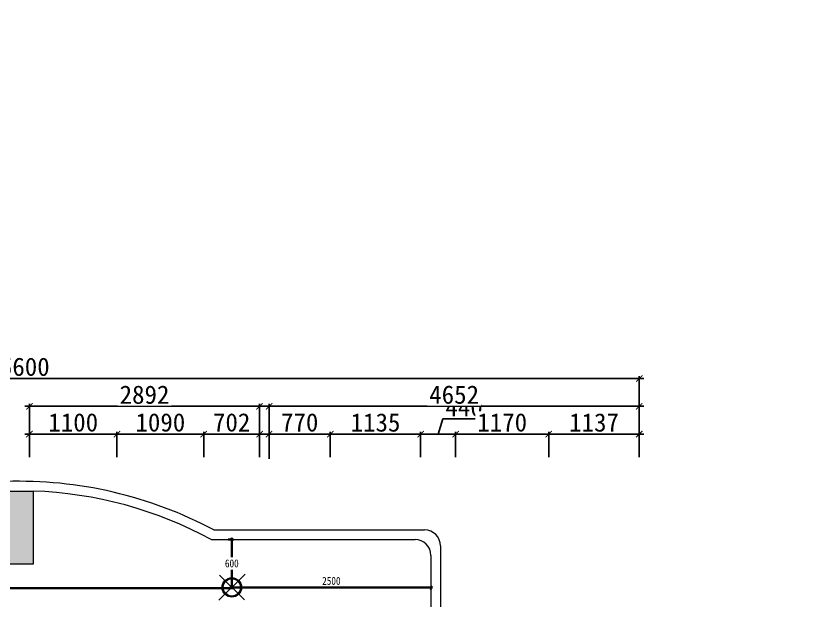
# Model space of a CAD drawing. Header units: millimetres. Extents: x -41640 to 3079702, y -5257903 to 68462.
# Drawn here: x 55610 to 65712, y 41739 to 49097 of the extents above; entities that cross this region are included whole.
import ezdxf

# ---------------------------------------------------------------- set-up
doc = ezdxf.new("R2010")
doc.units = ezdxf.units.MM
doc.header["$LTSCALE"] = 10
doc.linetypes.add('ACAD_ISO03W100', pattern=[30, 12, -18])
doc.linetypes.add('CONTINOUS', pattern=[0])
doc.layers.get('0').update_dxf_attribs({"color": 255})
doc.layers.get('Defpoints').update_dxf_attribs({"color": 255})
for name, color, linetype, lineweight in [('1灯位开关布线图', 1, 'Continuous', 30), ('1灯位开关布置图', 5, 'Continuous', 30), ('1灯具', 2, 'Continuous', 30), ('T-综合天花布置图', 50, 'Continuous', 13), ('浅线', 251, 'CONTINOUS', 0)]:
    doc.layers.add(name, color=color, linetype=linetype, lineweight=lineweight)
doc.styles.add('(图框)宋体', font='', dxfattribs={"width": 0.8})
doc.styles.get("Standard").update_dxf_attribs({"font": ''})
doc.styles.add('夏建东', font='', dxfattribs={"width": 0.85})
doc.styles.add('邓林', font='simhei.ttf')
doc.styles.get('(图框)宋体').set_extended_font_data('SimSun')
doc.styles.get('Standard').set_extended_font_data('SimSun')
doc.styles.get('夏建东').set_extended_font_data('SimSun')
doc.dimstyles.new('g', dxfattribs={"dimtxt": 100, "dimasz": 31, "dimexe": 21, "dimexo": 30, "dimgap": 31, "dimtad": 1, "dimtih": 1, "dimtoh": 1, "dimdec": 0, "dimrnd": 10, "dimdsep": 46, "dimtxsty": '夏建东', "dimblk": 'OBLIQUE', "dimcen": 2.5, "dimdle": 21, "dimclrd": 5, "dimclre": 5, "dimclrt": 5, "dimadec": 0, "dimazin": 0, "dimtfac": 1, "dimtdec": 0, "dimtmove": 2, "dimatfit": 3, "dimldrblk": 'DOT', "dimfxl": 300, "dimlwd": -1, "dimlwe": -1, "dimarcsym": 1})
doc.dimstyles.get("Standard").update_dxf_attribs({"dimtxt": 0.18, "dimasz": 0.18, "dimexe": 0.18, "dimexo": 0.0625, "dimgap": 0.09, "dimtad": 0, "dimtih": 1, "dimtoh": 1, "dimdec": 4, "dimzin": 0, "dimdsep": 46, "dimtxsty": 'Standard', "dimcen": 0.09, "dimadec": 0, "dimazin": 0, "dimtfac": 1, "dimtdec": 4, "dimtofl": 0, "dimtmove": 0, "dimatfit": 3, "dimfxl": 1, "dimtolj": 1, "dimtzin": 0, "dimarcsym": 0})

# ---------------------------------------------------------------- blocks, each defined once
blk = doc.blocks.new('_ArchTick')
at = {"color": 0, "linetype": 'ByBlock', "const_width": 0.15}
blk.add_lwpolyline([(-0.5, -0.5), (0.5, 0.5)], dxfattribs=at)
blk = doc.blocks.new('*D561')
at = {"color": 250, "lineweight": -2}
for p, q in [((-36286, 46276), (-36286, 45616)), ((-36159, 46246), (-36316, 46246)), ((-36136, 45646), (-36316, 45646))]:
    blk.add_line(p, q, dxfattribs=at)
at = {"layer": 'Defpoints', "color": 0, "lineweight": 30}
for p in [(-36129, 46246), (-36286, 45646), (3064961, 45646)]:
    blk.add_point(p, dxfattribs=at)
at = {"color": 250, "lineweight": -2, "xscale": 30, "yscale": 30, "zscale": 30}
for p, rotation in [((-36286, 46246), 90), ((-36286, 45646), 270)]:
    blk.add_blockref('_ArchTick', p, dxfattribs=dict(at, rotation=rotation))
at = {"color": 45, "insert": (-36381, 45946), "char_height": 150, "attachment_point": 5, "rotation": 90, "style": '(图框)宋体', "bg_fill": 3, "box_fill_scale": 1.1, "bg_fill_color": 256, "bg_fill_true_color": 13158600, "bg_fill_transparency": 5547808}
blk.add_mtext('600', dxfattribs=at)
blk = doc.blocks.new('_Dot')
at = {"color": 0, "linetype": 'ByBlock', "lineweight": -2}
blk.add_line((-0.5, 0), (-1, 0), dxfattribs=at)
at = {"color": 0, "linetype": 'ByBlock', "const_width": 0.5}
blk.add_lwpolyline([(-0.25, 0, 1), (0.25, 0, 1)], format="xyb", close=True, dxfattribs=at)
blk = doc.blocks.new('DOT')
at = {"color": 0, "linetype": 'ByBlock'}
blk.add_line((-0.35, 0), (-1, 0), dxfattribs=at)
at = {"color": 0, "linetype": 'ByBlock', "const_width": 0.35}
blk.add_lwpolyline([(-0.175, 0, 1), (0.175, 0, 1)], format="xyb", close=True, dxfattribs=at)
blk = doc.blocks.new('*D564')
at = {"color": 250, "lineweight": -2}
for p, q in [((-28380, 49097), (-28380, 47127)), ((-28231, 49067), (-28410, 49067)), ((-28230, 47157), (-28410, 47157))]:
    blk.add_line(p, q, dxfattribs=at)
at = {"layer": 'Defpoints', "color": 0, "lineweight": 30}
for p in [(-28201, 49067), (-28380, 47157), (3072889, 47157)]:
    blk.add_point(p, dxfattribs=at)
at = {"color": 250, "lineweight": -2, "xscale": 30, "yscale": 30, "zscale": 30}
for p, rotation in [((-28380, 49067), 90), ((-28380, 47157), 270)]:
    blk.add_blockref('_ArchTick', p, dxfattribs=dict(at, rotation=rotation))
at = {"color": 45, "insert": (-28475, 48112), "char_height": 150, "attachment_point": 5, "rotation": 90, "style": '(图框)宋体', "bg_fill": 3, "box_fill_scale": 1.1, "bg_fill_color": 256, "bg_fill_true_color": 13158600, "bg_fill_transparency": 5547292}
blk.add_mtext('1910', dxfattribs=at)
blk = doc.blocks.new('*D565')
at = {"color": 250, "lineweight": -2}
for p, q in [((-29982, 49097), (-29982, 47127)), ((-30132, 49067), (-29952, 49067)), ((-29832, 47157), (-30012, 47157))]:
    blk.add_line(p, q, dxfattribs=at)
at = {"layer": 'Defpoints', "color": 0, "lineweight": 30}
for p in [(-30241, 49067), (-29982, 47157), (3070849, 47157)]:
    blk.add_point(p, dxfattribs=at)
at = {"color": 250, "lineweight": -2, "xscale": 30, "yscale": 30, "zscale": 30}
for p, rotation in [((-29982, 49067), 90), ((-29982, 47157), 270)]:
    blk.add_blockref('_ArchTick', p, dxfattribs=dict(at, rotation=rotation))
at = {"color": 45, "insert": (-30077, 48112), "char_height": 150, "attachment_point": 5, "rotation": 90, "style": '(图框)宋体', "bg_fill": 3, "box_fill_scale": 1.1, "bg_fill_color": 256, "bg_fill_true_color": 13158600, "bg_fill_transparency": 15090400}
blk.add_mtext('1910', dxfattribs=at)
blk = doc.blocks.new('*D571')
at = {"color": 250, "lineweight": -2}
for p, q in [((-25860, 45177), (-25860, 47487)), ((-25710, 47457), (-25890, 47457)), ((-25710, 45207), (-25890, 45207))]:
    blk.add_line(p, q, dxfattribs=at)
at = {"layer": 'Defpoints', "color": 0, "lineweight": 30}
for p in [(-25860, 47457), (3075619, 47457), (-25471, 45207)]:
    blk.add_point(p, dxfattribs=at)
at = {"color": 250, "lineweight": -2, "xscale": 30, "yscale": 30, "zscale": 30}
for p, rotation in [((-25860, 47457), 90), ((-25860, 45207), 270)]:
    blk.add_blockref('_ArchTick', p, dxfattribs=dict(at, rotation=rotation))
at = {"color": 45, "insert": (-25955, 46332), "char_height": 150, "attachment_point": 5, "rotation": 90, "style": '(图框)宋体', "bg_fill": 3, "box_fill_scale": 1.1, "bg_fill_color": 256, "bg_fill_true_color": 13158600, "bg_fill_transparency": 15130364}
blk.add_mtext('2250', dxfattribs=at)
blk = doc.blocks.new('*D572')
at = {"color": 250, "lineweight": -2}
for p, q in [((-25710, 48957), (-25890, 48957)), ((-25860, 47427), (-25860, 48987)), ((-25710, 47457), (-25890, 47457))]:
    blk.add_line(p, q, dxfattribs=at)
at = {"layer": 'Defpoints', "color": 0, "lineweight": 30}
for p in [(-25860, 48957), (-25671, 48957), (3075419, 47457)]:
    blk.add_point(p, dxfattribs=at)
at = {"color": 250, "lineweight": -2, "xscale": 30, "yscale": 30, "zscale": 30}
for p, rotation in [((-25860, 48957), 90), ((-25860, 47457), 270)]:
    blk.add_blockref('_ArchTick', p, dxfattribs=dict(at, rotation=rotation))
at = {"color": 45, "insert": (-25955, 48207), "char_height": 150, "attachment_point": 5, "rotation": 90, "style": '(图框)宋体', "bg_fill": 3, "box_fill_scale": 1.1, "bg_fill_color": 256, "bg_fill_true_color": 13158600, "bg_fill_transparency": 15126992}
blk.add_mtext('1500', dxfattribs=at)
blk = doc.blocks.new('*D767')
at = {"layer": 'Defpoints', "color": 0, "lineweight": 30, "ltscale": 0.5}
for p in [(56878, 43838), (55778, 43488), (56878, 43488)]:
    blk.add_point(p, dxfattribs=at)
at = {"layer": '浅线', "color": 8, "lineweight": -2, "ltscale": 0.5}
for p, q in [((55778, 43548), (55778, 43868)), ((56878, 43548), (56878, 43868)), ((55718, 43838), (56938, 43838))]:
    blk.add_line(p, q, dxfattribs=at)
at = {"layer": '浅线', "color": 8, "lineweight": -2, "ltscale": 0.5, "xscale": 80, "yscale": 80, "zscale": 80, "rotation": 180}
blk.add_blockref('_ArchTick', (55778, 43838), dxfattribs=at)
at = {"layer": '浅线', "color": 8, "lineweight": -2, "ltscale": 0.5, "xscale": 80, "yscale": 80, "zscale": 80}
blk.add_blockref('_ArchTick', (56878, 43838), dxfattribs=at)
at = {"layer": '浅线', "color": 45, "ltscale": 0.5, "insert": (56328, 43984), "char_height": 230, "attachment_point": 5, "style": '邓林', "bg_fill": 3, "box_fill_scale": 1.1, "bg_fill_color": 256, "bg_fill_true_color": 13158600, "bg_fill_transparency": 15659748}
blk.add_mtext('1100', dxfattribs=at)
blk = doc.blocks.new('*D768')
at = {"layer": 'Defpoints', "color": 0, "lineweight": 30, "ltscale": 0.5}
for p in [(57968, 43838), (56878, 43488), (57968, 43488)]:
    blk.add_point(p, dxfattribs=at)
at = {"layer": '浅线', "color": 8, "lineweight": -2, "ltscale": 0.5}
for p, q in [((56878, 43548), (56878, 43868)), ((57968, 43548), (57968, 43868)), ((56818, 43838), (58028, 43838))]:
    blk.add_line(p, q, dxfattribs=at)
at = {"layer": '浅线', "color": 8, "lineweight": -2, "ltscale": 0.5, "xscale": 80, "yscale": 80, "zscale": 80, "rotation": 180}
blk.add_blockref('_ArchTick', (56878, 43838), dxfattribs=at)
at = {"layer": '浅线', "color": 8, "lineweight": -2, "ltscale": 0.5, "xscale": 80, "yscale": 80, "zscale": 80}
blk.add_blockref('_ArchTick', (57968, 43838), dxfattribs=at)
at = {"layer": '浅线', "color": 45, "ltscale": 0.5, "insert": (57423, 43984), "char_height": 230, "attachment_point": 5, "style": '邓林', "bg_fill": 3, "box_fill_scale": 1.1, "bg_fill_color": 256, "bg_fill_true_color": 13158600, "bg_fill_transparency": 15659748}
blk.add_mtext('1090', dxfattribs=at)
blk = doc.blocks.new('*D769')
at = {"layer": 'Defpoints', "color": 0, "lineweight": 30, "ltscale": 0.5}
for p in [(58670, 43838), (57968, 43488), (58670, 43488)]:
    blk.add_point(p, dxfattribs=at)
at = {"layer": '浅线', "color": 8, "lineweight": -2, "ltscale": 0.5}
for p, q in [((57968, 43548), (57968, 43868)), ((58670, 43548), (58670, 43868)), ((57908, 43838), (58730, 43838))]:
    blk.add_line(p, q, dxfattribs=at)
at = {"layer": '浅线', "color": 8, "lineweight": -2, "ltscale": 0.5, "xscale": 80, "yscale": 80, "zscale": 80, "rotation": 180}
blk.add_blockref('_ArchTick', (57968, 43838), dxfattribs=at)
at = {"layer": '浅线', "color": 8, "lineweight": -2, "ltscale": 0.5, "xscale": 80, "yscale": 80, "zscale": 80}
blk.add_blockref('_ArchTick', (58670, 43838), dxfattribs=at)
at = {"layer": '浅线', "color": 45, "ltscale": 0.5, "insert": (58319, 43984), "char_height": 230, "attachment_point": 5, "style": '邓林', "bg_fill": 3, "box_fill_scale": 1.1, "bg_fill_color": 256, "bg_fill_true_color": 13158600, "bg_fill_transparency": 15659748}
blk.add_mtext('702', dxfattribs=at)
blk = doc.blocks.new('*D770')
at = {"layer": 'Defpoints', "color": 0, "lineweight": 30, "ltscale": 0.5}
for p in [(59559, 43838), (58789, 43469), (59559, 43488)]:
    blk.add_point(p, dxfattribs=at)
at = {"layer": '浅线', "color": 8, "lineweight": -2, "ltscale": 0.5}
for p, q in [((58789, 43529), (58789, 43868)), ((59559, 43548), (59559, 43868)), ((58729, 43838), (59619, 43838))]:
    blk.add_line(p, q, dxfattribs=at)
at = {"layer": '浅线', "color": 8, "lineweight": -2, "ltscale": 0.5, "xscale": 80, "yscale": 80, "zscale": 80, "rotation": 180}
blk.add_blockref('_ArchTick', (58789, 43838), dxfattribs=at)
at = {"layer": '浅线', "color": 8, "lineweight": -2, "ltscale": 0.5, "xscale": 80, "yscale": 80, "zscale": 80}
blk.add_blockref('_ArchTick', (59559, 43838), dxfattribs=at)
at = {"layer": '浅线', "color": 45, "ltscale": 0.5, "insert": (59174, 43984), "char_height": 230, "attachment_point": 5, "style": '邓林', "bg_fill": 3, "box_fill_scale": 1.1, "bg_fill_color": 256, "bg_fill_true_color": 13158600, "bg_fill_transparency": 8871840}
blk.add_mtext('770', dxfattribs=at)
blk = doc.blocks.new('*D771')
at = {"layer": 'Defpoints', "color": 0, "lineweight": 30, "ltscale": 0.5}
for p in [(60694, 43838), (59559, 43488), (60694, 43488)]:
    blk.add_point(p, dxfattribs=at)
at = {"layer": '浅线', "color": 8, "lineweight": -2, "ltscale": 0.5}
for p, q in [((59559, 43548), (59559, 43868)), ((60694, 43548), (60694, 43868)), ((59499, 43838), (60754, 43838))]:
    blk.add_line(p, q, dxfattribs=at)
at = {"layer": '浅线', "color": 8, "lineweight": -2, "ltscale": 0.5, "xscale": 80, "yscale": 80, "zscale": 80, "rotation": 180}
blk.add_blockref('_ArchTick', (59559, 43838), dxfattribs=at)
at = {"layer": '浅线', "color": 8, "lineweight": -2, "ltscale": 0.5, "xscale": 80, "yscale": 80, "zscale": 80}
blk.add_blockref('_ArchTick', (60694, 43838), dxfattribs=at)
at = {"layer": '浅线', "color": 45, "ltscale": 0.5, "insert": (60127, 43983), "char_height": 230, "attachment_point": 5, "style": '邓林', "bg_fill": 3, "box_fill_scale": 1.1, "bg_fill_color": 256, "bg_fill_true_color": 13158600, "bg_fill_transparency": 15659748}
blk.add_mtext('1135', dxfattribs=at)
blk = doc.blocks.new('*D772')
at = {"layer": 'Defpoints', "color": 0, "lineweight": 30, "ltscale": 0.5}
for p in [(61134, 43838), (60694, 43488), (61134, 43488)]:
    blk.add_point(p, dxfattribs=at)
at = {"layer": '浅线', "color": 8, "lineweight": -2, "ltscale": 0.5}
for p, q in [((60914, 43838), (60972, 44029)), ((60972, 44029), (61509, 44029)), ((60694, 43548), (60694, 43868)), ((61134, 43548), (61134, 43868)), ((60634, 43838), (61194, 43838))]:
    blk.add_line(p, q, dxfattribs=at)
at = {"layer": '浅线', "color": 8, "lineweight": -2, "ltscale": 0.5, "xscale": 80, "yscale": 80, "zscale": 80, "rotation": 180}
blk.add_blockref('_ArchTick', (60694, 43838), dxfattribs=at)
at = {"layer": '浅线', "color": 8, "lineweight": -2, "ltscale": 0.5, "xscale": 80, "yscale": 80, "zscale": 80}
blk.add_blockref('_ArchTick', (61134, 43838), dxfattribs=at)
at = {"layer": '浅线', "color": 45, "ltscale": 0.5, "insert": (61240, 44175), "char_height": 230, "attachment_point": 5, "style": '邓林', "bg_fill": 3, "box_fill_scale": 1.1, "bg_fill_color": 256, "bg_fill_true_color": 13158600, "bg_fill_transparency": 15659232}
blk.add_mtext('440', dxfattribs=at)
blk = doc.blocks.new('*D773')
at = {"layer": 'Defpoints', "color": 0, "lineweight": 30, "ltscale": 0.5}
for p in [(62304, 43838), (61134, 43488), (62304, 43488)]:
    blk.add_point(p, dxfattribs=at)
at = {"layer": '浅线', "color": 8, "lineweight": -2, "ltscale": 0.5}
for p, q in [((61134, 43548), (61134, 43868)), ((62304, 43548), (62304, 43868)), ((61074, 43838), (62364, 43838))]:
    blk.add_line(p, q, dxfattribs=at)
at = {"layer": '浅线', "color": 8, "lineweight": -2, "ltscale": 0.5, "xscale": 80, "yscale": 80, "zscale": 80, "rotation": 180}
blk.add_blockref('_ArchTick', (61134, 43838), dxfattribs=at)
at = {"layer": '浅线', "color": 8, "lineweight": -2, "ltscale": 0.5, "xscale": 80, "yscale": 80, "zscale": 80}
blk.add_blockref('_ArchTick', (62304, 43838), dxfattribs=at)
at = {"layer": '浅线', "color": 45, "ltscale": 0.5, "insert": (61719, 43984), "char_height": 230, "attachment_point": 5, "style": '邓林', "bg_fill": 3, "box_fill_scale": 1.1, "bg_fill_color": 256, "bg_fill_true_color": 13158600, "bg_fill_transparency": 8818812}
blk.add_mtext('1170', dxfattribs=at)
blk = doc.blocks.new('*D774')
at = {"layer": 'Defpoints', "color": 0, "lineweight": 30, "ltscale": 0.5}
for p in [(63441, 43838), (62304, 43488), (63441, 43488)]:
    blk.add_point(p, dxfattribs=at)
at = {"layer": '浅线', "color": 8, "lineweight": -2, "ltscale": 0.5}
for p, q in [((62304, 43548), (62304, 43868)), ((63441, 43548), (63441, 43868)), ((62244, 43838), (63501, 43838))]:
    blk.add_line(p, q, dxfattribs=at)
at = {"layer": '浅线', "color": 8, "lineweight": -2, "ltscale": 0.5, "xscale": 80, "yscale": 80, "zscale": 80, "rotation": 180}
blk.add_blockref('_ArchTick', (62304, 43838), dxfattribs=at)
at = {"layer": '浅线', "color": 8, "lineweight": -2, "ltscale": 0.5, "xscale": 80, "yscale": 80, "zscale": 80}
blk.add_blockref('_ArchTick', (63441, 43838), dxfattribs=at)
at = {"layer": '浅线', "color": 45, "ltscale": 0.5, "insert": (62873, 43983), "char_height": 230, "attachment_point": 5, "style": '邓林', "bg_fill": 3, "box_fill_scale": 1.1, "bg_fill_color": 256, "bg_fill_true_color": 13158600, "bg_fill_transparency": 8819184}
blk.add_mtext('1137', dxfattribs=at)
blk = doc.blocks.new('*D775')
at = {"layer": 'Defpoints', "color": 0, "lineweight": 30, "ltscale": 0.5}
for p in [(58670, 44188), (55778, 43488), (58670, 43488)]:
    blk.add_point(p, dxfattribs=at)
at = {"layer": '浅线', "color": 8, "lineweight": -2, "ltscale": 0.5}
for p, q in [((55718, 44188), (58730, 44188)), ((55778, 43548), (55778, 44218)), ((58670, 43548), (58670, 44218))]:
    blk.add_line(p, q, dxfattribs=at)
at = {"layer": '浅线', "color": 8, "lineweight": -2, "ltscale": 0.5, "xscale": 80, "yscale": 80, "zscale": 80, "rotation": 180}
blk.add_blockref('_ArchTick', (55778, 44188), dxfattribs=at)
at = {"layer": '浅线', "color": 8, "lineweight": -2, "ltscale": 0.5, "xscale": 80, "yscale": 80, "zscale": 80}
blk.add_blockref('_ArchTick', (58670, 44188), dxfattribs=at)
at = {"layer": '浅线', "color": 45, "ltscale": 0.5, "insert": (57224, 44333), "char_height": 230, "attachment_point": 5, "style": '邓林', "bg_fill": 3, "box_fill_scale": 1.1, "bg_fill_color": 256, "bg_fill_true_color": 13158600, "bg_fill_transparency": 8822400}
blk.add_mtext('2892', dxfattribs=at)
blk = doc.blocks.new('*D776')
at = {"layer": 'Defpoints', "color": 0, "lineweight": 30, "ltscale": 0.5}
for p in [(63441, 44188), (58789, 43469), (63441, 43488)]:
    blk.add_point(p, dxfattribs=at)
at = {"layer": '浅线', "color": 8, "lineweight": -2, "ltscale": 0.5}
for p, q in [((58729, 44188), (63501, 44188)), ((58789, 43529), (58789, 44218)), ((63441, 43548), (63441, 44218))]:
    blk.add_line(p, q, dxfattribs=at)
at = {"layer": '浅线', "color": 8, "lineweight": -2, "ltscale": 0.5, "xscale": 80, "yscale": 80, "zscale": 80, "rotation": 180}
blk.add_blockref('_ArchTick', (58789, 44188), dxfattribs=at)
at = {"layer": '浅线', "color": 8, "lineweight": -2, "ltscale": 0.5, "xscale": 80, "yscale": 80, "zscale": 80}
blk.add_blockref('_ArchTick', (63441, 44188), dxfattribs=at)
at = {"layer": '浅线', "color": 45, "ltscale": 0.5, "insert": (61115, 44333), "char_height": 230, "attachment_point": 5, "style": '邓林', "bg_fill": 3, "box_fill_scale": 1.1, "bg_fill_color": 256, "bg_fill_true_color": 13158600, "bg_fill_transparency": 8842176}
blk.add_mtext('4652', dxfattribs=at)
blk = doc.blocks.new('*D777')
at = {"layer": 'Defpoints', "color": 0, "lineweight": 30, "ltscale": 0.5}
for p in [(47841, 44538), (47841, 43488), (63441, 43488)]:
    blk.add_point(p, dxfattribs=at)
at = {"layer": '浅线', "color": 8, "lineweight": -2, "ltscale": 0.5}
for p, q in [((47841, 43548), (47841, 44568)), ((63441, 43548), (63441, 44568)), ((63501, 44538), (47781, 44538))]:
    blk.add_line(p, q, dxfattribs=at)
at = {"layer": '浅线', "color": 8, "lineweight": -2, "ltscale": 0.5, "xscale": 80, "yscale": 80, "zscale": 80, "rotation": 180}
blk.add_blockref('_ArchTick', (47841, 44538), dxfattribs=at)
at = {"layer": '浅线', "color": 8, "lineweight": -2, "ltscale": 0.5, "xscale": 80, "yscale": 80, "zscale": 80}
blk.add_blockref('_ArchTick', (63441, 44538), dxfattribs=at)
at = {"layer": '浅线', "color": 45, "ltscale": 0.5, "insert": (55641, 44684), "char_height": 230, "attachment_point": 5, "style": '邓林', "bg_fill": 3, "box_fill_scale": 1.1, "bg_fill_color": 256, "bg_fill_true_color": 13158600, "bg_fill_transparency": 15659232}
blk.add_mtext('15600', dxfattribs=at)
blk = doc.blocks.new('_Oblique')
at = {"color": 0, "linetype": 'ByBlock', "lineweight": -2}
blk.add_line((-0.5, -0.5), (0.5, 0.5), dxfattribs=at)
blk = doc.blocks.new('*D839')
at = {"layer": '1灯位开关布置图', "color": 5, "ltscale": 0.1}
for p, q in [((58321, 41940), (58321, 41931)), ((58300, 41910), (60844, 41910)), ((60823, 41882), (60823, 41889))]:
    blk.add_line(p, q, dxfattribs=at)
at = {"layer": 'Defpoints', "color": 0, "lineweight": 30, "ltscale": 0.1}
for p in [(58321, 41910), (60823, 41912), (60823, 41910)]:
    blk.add_point(p, dxfattribs=at)
at = {"layer": '1灯位开关布置图', "color": 5, "ltscale": 0.1, "xscale": 31, "yscale": 31, "zscale": 31, "rotation": 180}
blk.add_blockref('_Oblique', (58321, 41910), dxfattribs=at)
at = {"layer": '1灯位开关布置图', "color": 5, "ltscale": 0.1, "xscale": 31, "yscale": 31, "zscale": 31}
blk.add_blockref('_Oblique', (60823, 41910), dxfattribs=at)
at = {"layer": '1灯位开关布置图', "color": 5, "lineweight": 0, "ltscale": 0.1, "insert": (59572, 41991), "char_height": 100, "attachment_point": 5, "style": '夏建东'}
blk.add_mtext('2500', dxfattribs=at)
blk = doc.blocks.new('b-吸顶灯')
at = {"layer": 'T-综合天花布置图', "lineweight": 15}
for p, q in [((170167.9, 32357.6, 0), (169904.7, 32095.1, 0)), ((169910.8, 32348.3, 0), (170161.7, 32097.5, 0))]:
    blk.add_line(p, q, dxfattribs=at)
for radius in [97.9, 86.9]:
    blk.add_circle((170034.7, 32224.4, 0), radius, dxfattribs=at)
blk = doc.blocks.new('*D850')
at = {"layer": '1灯位开关布置图', "color": 5, "ltscale": 0.1}
for p, q in [((58321, 42533), (58321, 42292)), ((58277, 42512), (58342, 42512)), ((58321, 41889), (58321, 42130)), ((58351, 41910), (58342, 41910))]:
    blk.add_line(p, q, dxfattribs=at)
at = {"layer": 'Defpoints', "color": 0, "lineweight": 30, "ltscale": 0.1}
for p in [(58247, 42512), (58321, 42512), (58321, 41910)]:
    blk.add_point(p, dxfattribs=at)
at = {"layer": '1灯位开关布置图', "color": 5, "ltscale": 0.1, "xscale": 31, "yscale": 31, "zscale": 31}
for p, rotation in [((58321, 42512), 90), ((58321, 41910), 270)]:
    blk.add_blockref('_Oblique', p, dxfattribs=dict(at, rotation=rotation))
at = {"layer": '1灯位开关布置图', "color": 5, "lineweight": 0, "ltscale": 0.1, "insert": (58321, 42211), "char_height": 100, "attachment_point": 5, "style": '夏建东'}
blk.add_mtext('600', dxfattribs=at)

msp = doc.modelspace()

# ---------------------------------------------------------------- hatches: boundary and pattern name
at = {"layer": '浅线', "ltscale": 0.5}
h = msp.add_hatch(color=256, dxfattribs=at)
h.dxf.hatch_style = 1
h.paths.add_polyline_path([(55483.4, 43122), (55823.4, 43122), (55823.4, 42202), (55483.4, 42202)])
h.paths.add_polyline_path([(55483.4, 41412), (55823.4, 41412), (55823.4, 41312), (55483.4, 41312)])

# ---------------------------------------------------------------- linework, layer by layer
at = {"layer": '1灯位开关布线图', "linetype": 'Continuous', "lineweight": 30}
msp.add_lwpolyline([(52936.3, 41902), (58321.8, 41902)], dxfattribs=at)
at = {"layer": '浅线', "ltscale": 0.5}
for p, q in [((55483.4, 43122), (55823.4, 43122)), ((58093.6, 42632), (60743.4, 42632)), ((58063.4, 42512), (60623.4, 42512)), ((60943.4, 42432), (60943.4, 41312)), ((60823.4, 42312), (60823.4, 41312))]:
    msp.add_line(p, q, dxfattribs=at)
msp.add_lwpolyline([(55483.4, 43122), (55823.4, 43122), (55823.4, 42202), (55483.4, 42202)], close=True, dxfattribs=at)
for centre, radius, start, end in [((55647.8, 38055.8), 5188.9, 61.87646, 91.82673), ((55644.8, 38048.3), 5076.8, 61.5493, 87.98376), ((60743.4, 42432), 200, 0, 90), ((60623.4, 42312), 200, 0, 90)]:
    msp.add_arc(centre, radius, start, end, dxfattribs=at)

# ---------------------------------------------------------------- block references
at = {"layer": '1灯具', "linetype": 'ACAD_ISO03W100', "lineweight": 9, "xscale": 1.247582085197791, "yscale": 1.247582085197791, "zscale": 1.247582085190521}
msp.add_blockref('b-吸顶灯', (-153810.9, 1707.1, 0), dxfattribs=at)

# ---------------------------------------------------------------- dimensions: what is measured, and where the dimension line sits
at = {"color": 250}
for base, p1, p2, picture, middle in [((-28380.4, 47157), (-28201.1, 49067), (3072889, 47157), '*D564', (-28475.4, 48112)), ((-36286.1, 45646.5), (-36128.7, 46246.5), (3064961.4, 45646.5), '*D561', (-36381.1, 45946.5))]:
    dim = msp.add_linear_dim(base=base, p1=p1, p2=p2, angle=90, dimstyle='Standard', override={"dimtxt": 150, "dimasz": 30, "dimexe": 30, "dimexo": 30, "dimgap": 20, "dimtad": 1, "dimtih": 0, "dimtoh": 0, "dimdec": 0, "dimzin": 8, "dimdsep": 44, "dimtxsty": '(图框)宋体', "dimblk": 'ArchTick', "dimcen": 0.6, "dimdle": 30, "dimclrd": 250, "dimclre": 250, "dimclrt": 45, "dimtdec": 0, "dimtofl": 1, "dimtmove": 1, "dimldrblk": 'DOT', "dimfxl": 150, "dimfxlon": 1, "dimtfill": 1, "dimtolj": 0, "dimtzin": 8, "dimarcsym": 1}, dxfattribs=at)
    dim.commit()
    dim.dimension.update_dxf_attribs({"geometry": picture, "text_midpoint": middle})
at = {"layer": '1灯位开关布置图', "lineweight": 0, "ltscale": 0.1}
dim = msp.add_linear_dim(base=(58321.2, 42512), p1=(58321.2, 41909.8), p2=(58247.2, 42512), angle=90, dimstyle='g', dxfattribs=at)
dim.commit()
dim.dimension.update_dxf_attribs({"geometry": '*D850', "text_midpoint": (58321.2, 42210.9)})
dim = msp.add_linear_dim(base=(60823.4, 41909.8), p1=(58321.2, 41909.8), p2=(60823.4, 41912), dimstyle='g', dxfattribs=at)
dim.commit()
dim.dimension.update_dxf_attribs({"geometry": '*D839', "text_midpoint": (59572.3, 41990.8)})
at = {"layer": '浅线', "ltscale": 0.5}
dim = msp.add_linear_dim(base=(56878.4, 43837.8), p1=(55778.4, 43487.8), p2=(56878.4, 43487.8), dimstyle='Standard', override={"dimtxt": 230, "dimasz": 80, "dimexe": 30, "dimexo": 60, "dimgap": 30, "dimtad": 1, "dimtih": 0, "dimtoh": 0, "dimdec": 0, "dimzin": 8, "dimdsep": 44, "dimtxsty": '邓林', "dimblk": 'ArchTick', "dimcen": 2.5, "dimdle": 60, "dimclrd": 8, "dimclre": 8, "dimclrt": 45, "dimtdec": 0, "dimtofl": 1, "dimtmove": 1, "dimldrblk": 'Dot', "dimfxl": 5, "dimtfill": 1, "dimtolj": 0, "dimtzin": 8}, dxfattribs=at)
dim.commit()
dim.dimension.update_dxf_attribs({"geometry": '*D767', "text_midpoint": (56328.4, 43984.1)})

# ---------------------------------------------------------------- next in the draw order: dimensions: what is measured, and where the dimension line sits
at = {"color": 250}
dim = msp.add_linear_dim(base=(-29982.3, 47157), p1=(-30241.1, 49067), p2=(3070849, 47157), angle=90, dimstyle='Standard', override={"dimtxt": 150, "dimasz": 30, "dimexe": 30, "dimexo": 30, "dimgap": 20, "dimtad": 1, "dimtih": 0, "dimtoh": 0, "dimdec": 0, "dimzin": 8, "dimdsep": 44, "dimtxsty": '(图框)宋体', "dimblk": 'ArchTick', "dimcen": 0.6, "dimdle": 30, "dimclrd": 250, "dimclre": 250, "dimclrt": 45, "dimtdec": 0, "dimtofl": 1, "dimtmove": 1, "dimldrblk": 'DOT', "dimfxl": 150, "dimfxlon": 1, "dimtfill": 1, "dimtolj": 0, "dimtzin": 8, "dimarcsym": 1}, dxfattribs=at)
dim.commit()
dim.dimension.update_dxf_attribs({"geometry": '*D565', "text_midpoint": (-30077.3, 48112)})
at = {"layer": '浅线', "ltscale": 0.5}
dim = msp.add_linear_dim(base=(57968.4, 43837.8), p1=(56878.4, 43487.8), p2=(57968.4, 43487.8), dimstyle='Standard', override={"dimtxt": 230, "dimasz": 80, "dimexe": 30, "dimexo": 60, "dimgap": 30, "dimtad": 1, "dimtih": 0, "dimtoh": 0, "dimdec": 0, "dimzin": 8, "dimdsep": 44, "dimtxsty": '邓林', "dimblk": 'ArchTick', "dimcen": 2.5, "dimdle": 60, "dimclrd": 8, "dimclre": 8, "dimclrt": 45, "dimtdec": 0, "dimtofl": 1, "dimtmove": 1, "dimldrblk": 'Dot', "dimfxl": 5, "dimtfill": 1, "dimtolj": 0, "dimtzin": 8}, dxfattribs=at)
dim.commit()
dim.dimension.update_dxf_attribs({"geometry": '*D768', "text_midpoint": (57423.4, 43984.1)})

# ---------------------------------------------------------------- next in the draw order: dimensions: what is measured, and where the dimension line sits
at = {"color": 250}
dim = msp.add_linear_dim(base=(-25860, 47457), p1=(-25471.3, 45207), p2=(3075618.7, 47457), angle=90, dimstyle='Standard', override={"dimtxt": 150, "dimasz": 30, "dimexe": 30, "dimexo": 30, "dimgap": 20, "dimtad": 1, "dimtih": 0, "dimtoh": 0, "dimdec": 0, "dimzin": 8, "dimdsep": 44, "dimtxsty": '(图框)宋体', "dimblk": 'ArchTick', "dimcen": 0.6, "dimdle": 30, "dimclrd": 250, "dimclre": 250, "dimclrt": 45, "dimtdec": 0, "dimtofl": 1, "dimtmove": 1, "dimldrblk": 'DOT', "dimfxl": 150, "dimfxlon": 1, "dimtfill": 1, "dimtolj": 0, "dimtzin": 8, "dimarcsym": 1}, dxfattribs=at)
dim.commit()
dim.dimension.update_dxf_attribs({"geometry": '*D571', "text_midpoint": (-25955, 46332)})
at = {"layer": '浅线', "ltscale": 0.5}
dim = msp.add_linear_dim(base=(58670.4, 43837.8), p1=(57968.4, 43487.8), p2=(58670.4, 43487.8), dimstyle='Standard', override={"dimtxt": 230, "dimasz": 80, "dimexe": 30, "dimexo": 60, "dimgap": 30, "dimtad": 1, "dimtih": 0, "dimtoh": 0, "dimdec": 0, "dimzin": 8, "dimdsep": 44, "dimtxsty": '邓林', "dimblk": 'ArchTick', "dimcen": 2.5, "dimdle": 60, "dimclrd": 8, "dimclre": 8, "dimclrt": 45, "dimtdec": 0, "dimtofl": 1, "dimtmove": 1, "dimldrblk": 'Dot', "dimfxl": 5, "dimtfill": 1, "dimtolj": 0, "dimtzin": 8}, dxfattribs=at)
dim.commit()
dim.dimension.update_dxf_attribs({"geometry": '*D769', "text_midpoint": (58319.4, 43984.1)})

# ---------------------------------------------------------------- next in the draw order: dimensions: what is measured, and where the dimension line sits
at = {"color": 250}
dim = msp.add_linear_dim(base=(-25860, 48957), p1=(3075418.7, 47457), p2=(-25671.3, 48957), angle=90, dimstyle='Standard', override={"dimtxt": 150, "dimasz": 30, "dimexe": 30, "dimexo": 30, "dimgap": 20, "dimtad": 1, "dimtih": 0, "dimtoh": 0, "dimdec": 0, "dimzin": 8, "dimdsep": 44, "dimtxsty": '(图框)宋体', "dimblk": 'ArchTick', "dimcen": 0.6, "dimdle": 30, "dimclrd": 250, "dimclre": 250, "dimclrt": 45, "dimtdec": 0, "dimtofl": 1, "dimtmove": 1, "dimldrblk": 'DOT', "dimfxl": 150, "dimfxlon": 1, "dimtfill": 1, "dimtolj": 0, "dimtzin": 8, "dimarcsym": 1}, dxfattribs=at)
dim.commit()
dim.dimension.update_dxf_attribs({"geometry": '*D572', "text_midpoint": (-25955, 48207)})
at = {"layer": '浅线', "ltscale": 0.5}
dim = msp.add_linear_dim(base=(59559.4, 43837.8), p1=(58789.4, 43469.4), p2=(59559.4, 43487.8), dimstyle='Standard', override={"dimtxt": 230, "dimasz": 80, "dimexe": 30, "dimexo": 60, "dimgap": 30, "dimtad": 1, "dimtih": 0, "dimtoh": 0, "dimdec": 0, "dimzin": 8, "dimdsep": 44, "dimtxsty": '邓林', "dimblk": 'ArchTick', "dimcen": 2.5, "dimdle": 60, "dimclrd": 8, "dimclre": 8, "dimclrt": 45, "dimtdec": 0, "dimtofl": 1, "dimtmove": 1, "dimldrblk": 'Dot', "dimfxl": 5, "dimtfill": 1, "dimtolj": 0, "dimtzin": 8}, dxfattribs=at)
dim.commit()
dim.dimension.update_dxf_attribs({"geometry": '*D770', "text_midpoint": (59174.4, 43984.1)})

# ---------------------------------------------------------------- next in the draw order: dimensions: what is measured, and where the dimension line sits
for base, p1, p2, picture, middle in [((58670.4, 44187.8), (55778.4, 43487.8), (58670.4, 43487.8), '*D775', (57224.4, 44332.8)), ((60694.4, 43837.8), (59559.4, 43487.8), (60694.4, 43487.8), '*D771', (60126.9, 43982.8))]:
    dim = msp.add_linear_dim(base=base, p1=p1, p2=p2, dimstyle='Standard', override={"dimtxt": 230, "dimasz": 80, "dimexe": 30, "dimexo": 60, "dimgap": 30, "dimtad": 1, "dimtih": 0, "dimtoh": 0, "dimdec": 0, "dimzin": 8, "dimdsep": 44, "dimtxsty": '邓林', "dimblk": 'ArchTick', "dimcen": 2.5, "dimdle": 60, "dimclrd": 8, "dimclre": 8, "dimclrt": 45, "dimtdec": 0, "dimtofl": 1, "dimtmove": 1, "dimldrblk": 'Dot', "dimfxl": 5, "dimtfill": 1, "dimtolj": 0, "dimtzin": 8}, dxfattribs=at)
    dim.commit()
    dim.dimension.update_dxf_attribs({"geometry": picture, "text_midpoint": middle})

# ---------------------------------------------------------------- next in the draw order: dimensions: what is measured, and where the dimension line sits
dim = msp.add_linear_dim(base=(61134.4, 43837.8), p1=(60694.4, 43487.8), p2=(61134.4, 43487.8), dimstyle='Standard', override={"dimtxt": 230, "dimasz": 80, "dimexe": 30, "dimexo": 60, "dimgap": 30, "dimtad": 1, "dimtih": 0, "dimtoh": 0, "dimdec": 0, "dimzin": 8, "dimdsep": 44, "dimtxsty": '邓林', "dimblk": 'ArchTick', "dimcen": 2.5, "dimdle": 60, "dimclrd": 8, "dimclre": 8, "dimclrt": 45, "dimtdec": 0, "dimtofl": 1, "dimtmove": 1, "dimldrblk": 'Dot', "dimfxl": 5, "dimtfill": 1, "dimtolj": 0, "dimtzin": 8}, dxfattribs=at)
dim.commit()
dim.dimension.update_dxf_attribs({"geometry": '*D772', "text_midpoint": (61001.8, 44175.3)})

# ---------------------------------------------------------------- next in the draw order: dimensions: what is measured, and where the dimension line sits
dim = msp.add_linear_dim(base=(62304.4, 43837.8), p1=(61134.4, 43487.8), p2=(62304.4, 43487.8), dimstyle='Standard', override={"dimtxt": 230, "dimasz": 80, "dimexe": 30, "dimexo": 60, "dimgap": 30, "dimtad": 1, "dimtih": 0, "dimtoh": 0, "dimdec": 0, "dimzin": 8, "dimdsep": 44, "dimtxsty": '邓林', "dimblk": 'ArchTick', "dimcen": 2.5, "dimdle": 60, "dimclrd": 8, "dimclre": 8, "dimclrt": 45, "dimtdec": 0, "dimtofl": 1, "dimtmove": 1, "dimldrblk": 'Dot', "dimfxl": 5, "dimtfill": 1, "dimtolj": 0, "dimtzin": 8}, dxfattribs=at)
dim.commit()
dim.dimension.update_dxf_attribs({"geometry": '*D773', "text_midpoint": (61719.4, 43984.1)})

# ---------------------------------------------------------------- next in the draw order: dimensions: what is measured, and where the dimension line sits
dim = msp.add_linear_dim(base=(63441.4, 43837.8), p1=(62304.4, 43487.8), p2=(63441.4, 43487.8), dimstyle='Standard', override={"dimtxt": 230, "dimasz": 80, "dimexe": 30, "dimexo": 60, "dimgap": 30, "dimtad": 1, "dimtih": 0, "dimtoh": 0, "dimdec": 0, "dimzin": 8, "dimdsep": 44, "dimtxsty": '邓林', "dimblk": 'ArchTick', "dimcen": 2.5, "dimdle": 60, "dimclrd": 8, "dimclre": 8, "dimclrt": 45, "dimtdec": 0, "dimtofl": 1, "dimtmove": 1, "dimldrblk": 'Dot', "dimfxl": 5, "dimtfill": 1, "dimtolj": 0, "dimtzin": 8}, dxfattribs=at)
dim.commit()
dim.dimension.update_dxf_attribs({"geometry": '*D774', "text_midpoint": (62872.9, 43982.8)})

# ---------------------------------------------------------------- next in the draw order: dimensions: what is measured, and where the dimension line sits
dim = msp.add_linear_dim(base=(63441.4, 44187.8), p1=(58789.4, 43469.4), p2=(63441.4, 43487.8), dimstyle='Standard', override={"dimtxt": 230, "dimasz": 80, "dimexe": 30, "dimexo": 60, "dimgap": 30, "dimtad": 1, "dimtih": 0, "dimtoh": 0, "dimdec": 0, "dimzin": 8, "dimdsep": 44, "dimtxsty": '邓林', "dimblk": 'ArchTick', "dimcen": 2.5, "dimdle": 60, "dimclrd": 8, "dimclre": 8, "dimclrt": 45, "dimtdec": 0, "dimtofl": 1, "dimtmove": 1, "dimldrblk": 'Dot', "dimfxl": 5, "dimtfill": 1, "dimtolj": 0, "dimtzin": 8}, dxfattribs=at)
dim.commit()
dim.dimension.update_dxf_attribs({"geometry": '*D776', "text_midpoint": (61115.4, 44332.8)})

# ---------------------------------------------------------------- next in the draw order: dimensions: what is measured, and where the dimension line sits
dim = msp.add_linear_dim(base=(47841.4, 44537.8), p1=(63441.4, 43487.8), p2=(47841.4, 43487.8), dimstyle='Standard', override={"dimtxt": 230, "dimasz": 80, "dimexe": 30, "dimexo": 60, "dimgap": 30, "dimtad": 1, "dimtih": 0, "dimtoh": 0, "dimdec": 0, "dimzin": 8, "dimdsep": 44, "dimtxsty": '邓林', "dimblk": 'ArchTick', "dimcen": 2.5, "dimdle": 60, "dimclrd": 8, "dimclre": 8, "dimclrt": 45, "dimtdec": 0, "dimtofl": 1, "dimtmove": 1, "dimldrblk": 'Dot', "dimfxl": 5, "dimtfill": 1, "dimtolj": 0, "dimtzin": 8}, dxfattribs=at)
dim.commit()
dim.dimension.update_dxf_attribs({"geometry": '*D777', "text_midpoint": (55641.4, 44684.1)})

doc.saveas('drawing.dxf')
